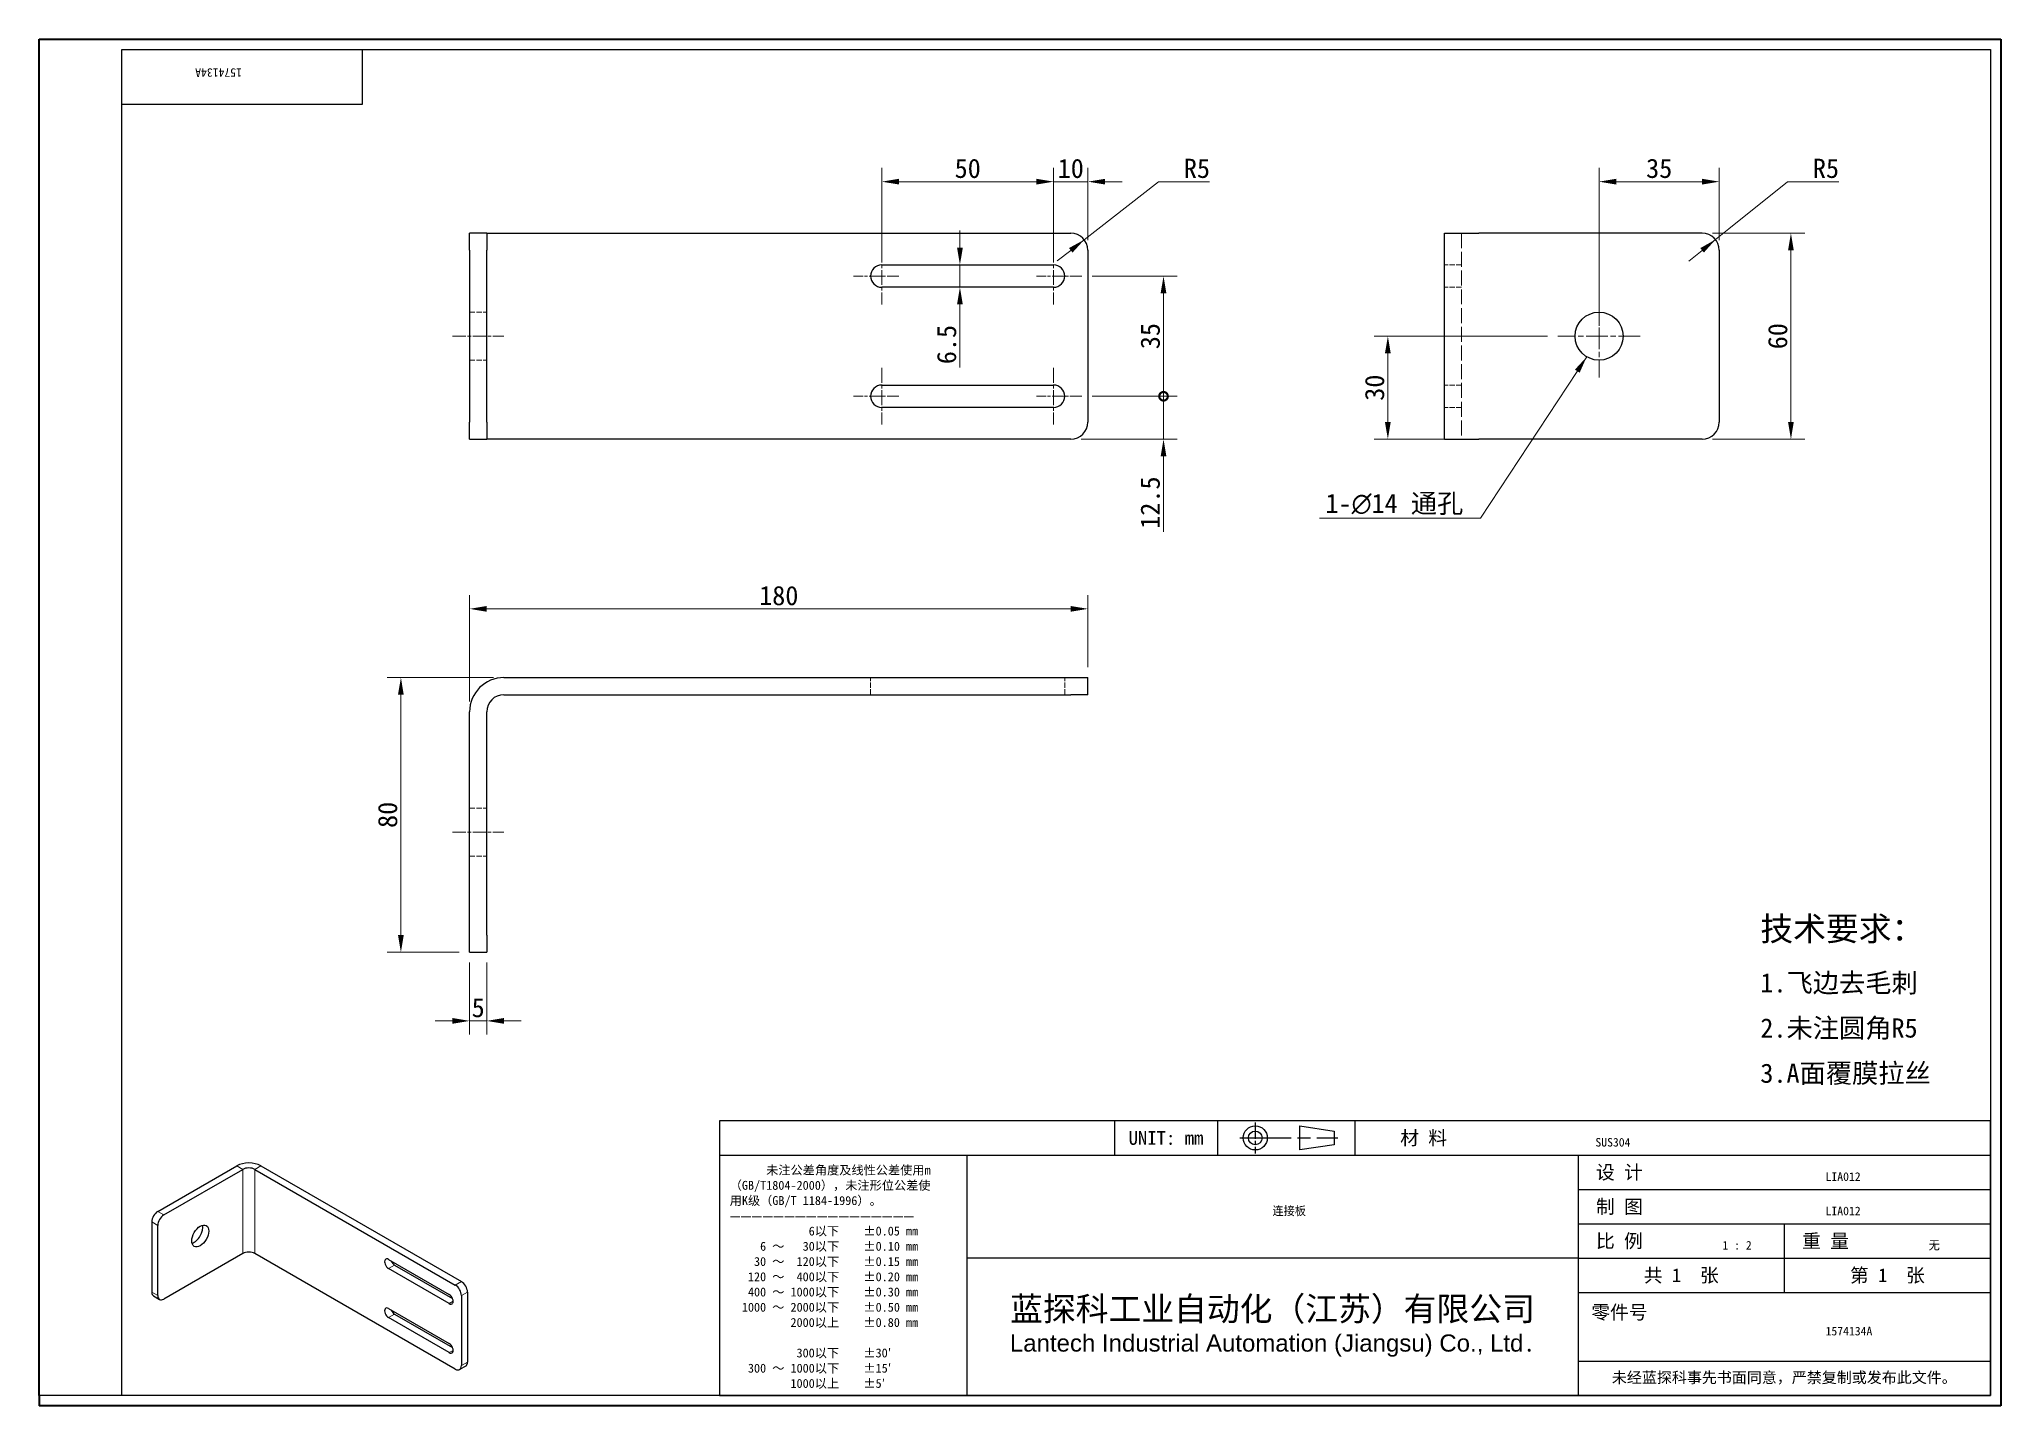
# Model space of a CAD drawing. Header units: millimetres. Extents: x 12 to 583, y 11 to 409.
import ezdxf
from ezdxf.enums import TextEntityAlignment as Align

# ---------------------------------------------------------------- set-up
doc = ezdxf.new("R2018")
doc.units = ezdxf.units.MM
doc.header["$LTSCALE"] = 2
doc.linetypes.add('CHAIN', pattern=[0.3543, 0.2362, -0.0295, 0.0591, -0.0295])
doc.linetypes.add('DASHED', pattern=[0.2067, 0.1654, -0.0413])
for name, color, linetype, lineweight in [('1', 7, 'Continuous', 18), ('可见 (ISO)', 7, 'Continuous', 25), ('可见窄的 (ISO)', 7, 'Continuous', 18), ('图框 (ISO)', 7, 'Continuous', 35), ('标题 (ISO)', 7, 'Continuous', 25)]:
    doc.layers.add(name, color=color, linetype=linetype, lineweight=lineweight)
for name, color, linetype, lineweight, true_color in [('中心标记 (ISO)', 1, 'CHAIN', 18, 0xff0000), ('中心线 (ISO)', 1, 'CHAIN', 18, 0xff0000), ('尺寸 (ISO)', 7, 'Continuous', 18, 0x008000), ('符号 (ISO)', 7, 'Continuous', 18, 0x008000), ('隐藏 (ISO)', 5, 'DASHED', 18, 0x0000ff)]:
    doc.layers.add(name, color=color, linetype=linetype, lineweight=lineweight, true_color=true_color)
doc.styles.get("Standard").update_dxf_attribs({"font": 'simfang.ttf'})
doc.styles.add('文本样式164', font='SimSun.ttf')
doc.styles.add('最新国标', font='simfang.ttf')
doc.styles.add('注释文本 (ISO)', font='simfang.ttf')
doc.dimstyles.new('默认 (GB)', dxfattribs={"dimscale": 2, "dimtxt": 2.8, "dimasz": 2.5, "dimexe": 2, "dimexo": 1.5, "dimgap": 0.5, "dimtad": 1, "dimtoh": 1, "dimdsep": 46, "dimtxsty": '最新国标', "dimcen": 0.09, "dimdle": 10, "dimclrd": 256, "dimclre": 256, "dimclrt": 256, "dimaunit": 1, "dimadec": 3, "dimazin": 2, "dimtfac": 0.535714, "dimtdec": 3, "dimtmove": 0, "dimatfit": 3, "dimfxl": 0, "dimtolj": 1, "dimlwd": -1, "dimlwe": -1, "dimarcsym": 0})
doc.dimstyles.new('默认 (GB)$7', dxfattribs={"dimscale": 2, "dimtxt": 2.8, "dimasz": 2.5, "dimexe": 2, "dimexo": 1.5, "dimgap": 0.5, "dimtad": 1, "dimtoh": 1, "dimdsep": 46, "dimtxsty": '最新国标', "dimcen": 0.09, "dimdle": 10, "dimclrd": 256, "dimclre": 256, "dimclrt": 256, "dimaunit": 1, "dimadec": 3, "dimazin": 2, "dimtfac": 0.535714, "dimtdec": 3, "dimtmove": 0, "dimatfit": 3, "dimfxl": 0, "dimtolj": 1, "dimlwd": -1, "dimlwe": -1, "dimarcsym": 0})

# ---------------------------------------------------------------- blocks, each defined once
blk = doc.blocks.new('图框 最新国标')
at = {"layer": '图框 (ISO)'}
for p, q in [((6, 7), (6, 204.5)), ((6, 204.5), (291.5, 204.5)), ((291.5, 204.5), (291.5, 5.5)), ((6, 7), (6, 5.5)), ((6, 7), (6, 5.5)), ((291.5, 5.5), (6, 5.5))]:
    blk.add_line(p, q, dxfattribs=at)
at = {"layer": '图框 (ISO)', "color": 7, "linetype": 'Continuous', "lineweight": 25}
for p, q in [((18, 203), (290, 203)), ((18, 7), (18, 203)), ((18, 203), (290, 203)), ((53, 203), (53, 195)), ((290, 203), (290, 7)), ((290, 203), (290, 7)), ((53, 195), (18, 195)), ((290, 7), (6, 7)), ((290, 7), (18, 7))]:
    blk.add_line(p, q, dxfattribs=at)
at = {"layer": '图框 (ISO)', "lineweight": 30}
blk.add_attdef('零件代号', text='', height=2.5, rotation=180, dxfattribs=at).set_placement((35.5, 199), align=Align.MIDDLE_CENTER)
blk = doc.blocks.new('标题栏 最新国标')
at = {"layer": '标题 (ISO)'}
for p, q in [((381.98, -183.84), (196.98, -183.84)), ((196.98, -183.84), (196.98, -223.84)), ((254.48, -183.84), (254.48, -188.84)), ((269.48, -183.84), (269.48, -188.84)), ((281.48, -188.09), (281.48, -184.59)), ((281.48, -184.59), (286.48, -185.34)), ((286.48, -185.34), (286.48, -187.34)), ((289.48, -183.84), (289.48, -188.84)), ((381.98, -223.84), (381.98, -183.84)), ((383.48, -183.84), (383.48, -225.34)), ((286.48, -187.34), (281.48, -188.09)), ((196.98, -188.84), (381.98, -188.84)), ((232.98, -188.84), (232.98, -223.84)), ((321.98, -188.84), (321.98, -223.84)), ((321.98, -193.84), (381.98, -193.84)), ((321.98, -198.84), (381.98, -198.84)), ((351.98, -198.84), (351.98, -208.84)), ((321.98, -203.84), (232.98, -203.84)), ((321.98, -203.84), (381.98, -203.84)), ((321.98, -208.84), (381.98, -208.84)), ((321.98, -218.84), (381.98, -218.84)), ((196.98, -223.84), (381.98, -223.84)), ((383.48, -225.34), (196.98, -225.34))]:
    blk.add_line(p, q, dxfattribs=at)
at = {"layer": '标题 (ISO)', "linetype": 'CHAIN', "ltscale": 5.000333}
blk.add_line((274.98, -184.09), (274.98, -188.59), dxfattribs=at)
at = {"layer": '标题 (ISO)', "linetype": 'CHAIN', "ltscale": 15.834605}
blk.add_line((272.73, -186.34), (286.98, -186.34), dxfattribs=at)
at = {"layer": '标题 (ISO)'}
for radius in [1.75, 1]:
    blk.add_circle((274.98, -186.34), radius, dxfattribs=at)
at = {"layer": '1', "style": '文本样式164'}
for s, p in [('UNIT: mm', (261.98, -186.34)), ('材 料', (299.48, -186.34)), ('设 计', (327.98, -191.34)), ('制 图', (327.98, -196.34)), ('比 例', (327.98, -201.34)), ('重 量', (357.98, -201.34)), ('共 1  张', (336.98, -206.34)), ('第 1  张', (366.98, -206.34))]:
    blk.add_text(s, height=2, dxfattribs=at).set_placement(p, align=Align.MIDDLE_CENTER)
at = {"layer": '标题 (ISO)', "style": '注释文本 (ISO)'}
for s, insert, char_height, attachment_point, line_spacing_factor in [('\\fSimSun|b0|i0;{\\H1.3000;      未注公差角度及线性公差使用m\\P}\\fSimSun|b0|i0;{\\H1.3000;（GB/T1804-2000），未注形位公差使\\P}\\fSimSun|b0|i0;{\\H1.3000;用K级（GB/T 1184-1996）。\\P}\\fSimSun|b0|i0;{\\H1.3000;—————————————————\\P}\\fSimSun|b0|i0;{\\H1.3000;             6以下    ±0.05 mm\\P}\\fSimSun|b0|i0;{\\H1.3000;     6 ～   30以下    ±0.10 mm\\P}\\fSimSun|b0|i0;{\\H1.3000;    30 ～  120以下    ±0.15 mm\\P}\\fSimSun|b0|i0;{\\H1.3000;   120 ～  400以下    ±0.20 mm\\P}\\fSimSun|b0|i0;{\\H1.3000;   400 ～ 1000以下    ±0.30 mm\\P}\\fSimSun|b0|i0;{\\H1.3000;  1000 ～ 2000以下    ±0.50 mm\\P}\\fSimSun|b0|i0;{\\H1.3000;          2000以上    ±0.80 mm\\P}\\fSimSun|b0|i0;{\\H1.3000;\\P}\\fSimSun|b0|i0;{\\H1.3000;           300以下    ±30′\\P}\\fSimSun|b0|i0;{\\H1.3000;   300 ～ 1000以下    ±15′\\P}\\fSimSun|b0|i0;{\\H1.3000;          1000以上    ±5′}', (198.48, -206.63), 1.3, 4, 1.023913), ('\\pxsm0.94;\\fMicrosoft YaHei|b0|i0;{\\H3.5000;蓝探科工业自动化（江苏）有限公司\\P}\\fArial|b0|i0;{\\H2.5000;Lantech Industrial Automation (Jiangsu) Co., Ltd}\\fFangSong|b0|i0;{\\H2.5000;.}', (277.48, -213.84), 2, 5, 0.978695)]:
    blk.add_mtext(s, dxfattribs=dict(at, insert=insert, char_height=char_height, attachment_point=attachment_point, line_spacing_factor=line_spacing_factor))
at = {"layer": '标题 (ISO)', "attachment_point": 5, "style": '注释文本 (ISO)'}
for s, insert, char_height in [('\\fFangSong|b0|i0;零件号', (327.98, -211.84), 2), ('\\fSimSun|b0|i0;{\\H1.6000;未经蓝探科事先书面同意，严禁复制或发布此文件。}', (351.98, -221.34), 1.6)]:
    blk.add_mtext(s, dxfattribs=dict(at, insert=insert, char_height=char_height))
at = {"layer": '标题 (ISO)', "lineweight": 30, "flags": 104}
for tag, height, p in [('材料', 2, (324.48, -186.34)), ('设计人', 2, (357.98, -191.34)), ('库存编号', 3.5, (277.48, -196.34)), ('设计人', 2, (357.98, -196.34)), ('视图比例', 2, (342.98, -201.34)), ('质量\\P3;', 2, (372.98, -201.34)), ('零件代号', 3.5, (357.98, -213.84))]:
    blk.add_attdef(tag, text='', height=height, dxfattribs=at).set_placement(p, align=Align.MIDDLE_CENTER)
blk = doc.blocks.new('*D5')
at = {"layer": 'Defpoints', "color": 0, "transparency": 16777216}
for p in [(137.28, 143.1), (142.28, 143.1), (142.28, 123.1)]:
    blk.add_point(p, dxfattribs=at)
at = {"layer": '尺寸 (ISO)', "color": 116, "true_color": 0x00803f, "transparency": 16777216}
for p, q in [((137.28, 140.1), (137.28, 119.1)), ((142.28, 140.1), (142.28, 119.1)), ((132.28, 123.1), (127.28, 123.1)), ((137.28, 123.1), (142.28, 123.1)), ((147.28, 123.1), (152.28, 123.1))]:
    blk.add_line(p, q, dxfattribs=at)
for points in [[(132.28, 123.93), (132.28, 122.26), (137.28, 123.1)], [(147.28, 123.93), (147.28, 122.26), (142.28, 123.1)]]:
    blk.add_solid(points, dxfattribs=at)
at = {"layer": '尺寸 (ISO)', "transparency": 16777216, "insert": (139.78, 126.93), "char_height": 5.6, "attachment_point": 5, "style": '最新国标'}
blk.add_mtext('\\A1;5', dxfattribs=at)
blk = doc.blocks.new('*D6')
at = {"layer": 'Defpoints', "color": 0, "transparency": 16777216}
for p in [(147.28, 223.1), (117.28, 143.1), (137.28, 143.1)]:
    blk.add_point(p, dxfattribs=at)
at = {"layer": '尺寸 (ISO)', "color": 116, "true_color": 0x00803f, "transparency": 16777216}
for p, q in [((144.28, 223.1), (113.28, 223.1)), ((117.28, 218.1), (117.28, 148.1)), ((134.28, 143.1), (113.28, 143.1))]:
    blk.add_line(p, q, dxfattribs=at)
for points in [[(116.44, 218.1), (118.11, 218.1), (117.28, 223.1)], [(116.44, 148.1), (118.11, 148.1), (117.28, 143.1)]]:
    blk.add_solid(points, dxfattribs=at)
at = {"layer": '尺寸 (ISO)', "transparency": 16777216, "insert": (113.44, 183.1), "char_height": 5.6, "attachment_point": 5, "rotation": 90, "style": '最新国标'}
blk.add_mtext('\\A1;80', dxfattribs=at)
blk = doc.blocks.new('*D7')
at = {"layer": 'Defpoints', "color": 0, "transparency": 16777216}
for p in [(317.28, 243.1), (317.28, 223.1), (137.28, 213.1)]:
    blk.add_point(p, dxfattribs=at)
at = {"layer": '尺寸 (ISO)', "color": 116, "true_color": 0x00803f, "transparency": 16777216}
for p, q in [((137.28, 216.1), (137.28, 247.1)), ((317.28, 226.1), (317.28, 247.1)), ((142.28, 243.1), (312.28, 243.1))]:
    blk.add_line(p, q, dxfattribs=at)
for points in [[(142.28, 243.93), (142.28, 242.26), (137.28, 243.1)], [(312.28, 243.93), (312.28, 242.26), (317.28, 243.1)]]:
    blk.add_solid(points, dxfattribs=at)
at = {"layer": '尺寸 (ISO)', "transparency": 16777216, "insert": (227.28, 246.93), "char_height": 5.6, "attachment_point": 5, "style": '最新国标'}
blk.add_mtext('\\A1;180', dxfattribs=at)
blk = doc.blocks.new('*D8')
at = {"layer": 'Defpoints', "color": 0, "transparency": 16777216}
for p in [(466.07, 367.51), (501.07, 347.51), (466.07, 322.51)]:
    blk.add_point(p, dxfattribs=at)
at = {"layer": '尺寸 (ISO)', "color": 116, "true_color": 0x00803f, "transparency": 16777216}
for p, q in [((466.07, 325.51), (466.07, 371.51)), ((501.07, 350.51), (501.07, 371.51)), ((496.07, 367.51), (471.07, 367.51))]:
    blk.add_line(p, q, dxfattribs=at)
for points in [[(471.07, 368.35), (471.07, 366.68), (466.07, 367.51)], [(496.07, 368.35), (496.07, 366.68), (501.07, 367.51)]]:
    blk.add_solid(points, dxfattribs=at)
at = {"layer": '尺寸 (ISO)', "transparency": 16777216, "insert": (483.57, 371.35), "char_height": 5.6, "attachment_point": 5, "style": '最新国标'}
blk.add_mtext('\\A1;35', dxfattribs=at)
blk = doc.blocks.new('*D9')
at = {"layer": 'Defpoints', "color": 0, "transparency": 16777216}
for p in [(496.07, 352.51), (496.07, 292.51), (521.92, 292.51)]:
    blk.add_point(p, dxfattribs=at)
at = {"layer": '尺寸 (ISO)', "color": 116, "true_color": 0x00803f, "transparency": 16777216}
for p, q in [((499.07, 352.51), (525.92, 352.51)), ((521.92, 347.51), (521.92, 297.51)), ((499.07, 292.51), (525.92, 292.51))]:
    blk.add_line(p, q, dxfattribs=at)
for points in [[(521.08, 347.51), (522.75, 347.51), (521.92, 352.51)], [(521.08, 297.51), (522.75, 297.51), (521.92, 292.51)]]:
    blk.add_solid(points, dxfattribs=at)
at = {"layer": '尺寸 (ISO)', "transparency": 16777216, "insert": (518.08, 322.51), "char_height": 5.6, "attachment_point": 5, "rotation": 90, "style": '最新国标'}
blk.add_mtext('\\A1;60', dxfattribs=at)
blk = doc.blocks.new('*D10')
at = {"layer": 'Defpoints', "color": 0, "transparency": 16777216}
for p in [(404.58, 322.51), (454.07, 322.51), (431.07, 292.51)]:
    blk.add_point(p, dxfattribs=at)
at = {"layer": '尺寸 (ISO)', "color": 116, "true_color": 0x00803f, "transparency": 16777216}
for p, q in [((451.07, 322.51), (400.58, 322.51)), ((404.58, 297.51), (404.58, 317.51)), ((428.07, 292.51), (400.58, 292.51))]:
    blk.add_line(p, q, dxfattribs=at)
for points in [[(403.74, 317.51), (405.41, 317.51), (404.58, 322.51)], [(403.74, 297.51), (405.41, 297.51), (404.58, 292.51)]]:
    blk.add_solid(points, dxfattribs=at)
at = {"layer": '尺寸 (ISO)', "transparency": 16777216, "insert": (400.74, 307.51), "char_height": 5.6, "attachment_point": 5, "rotation": 90, "style": '最新国标'}
blk.add_mtext('\\A1;30', dxfattribs=at)
blk = doc.blocks.new('*D11')
at = {"layer": 'Defpoints', "color": 0, "transparency": 16777216}
for p in [(499.96, 350.65), (496.07, 347.51)]:
    blk.add_point(p, dxfattribs=at)
at = {"layer": '尺寸 (ISO)', "color": 116, "true_color": 0x00803f, "transparency": 16777216}
for p, q in [((520.92, 367.51), (503.86, 353.78)), ((535.82, 367.51), (520.92, 367.51)), ((496.07, 347.51), (499.96, 350.65)), ((499.96, 350.65), (503.86, 353.78)), ((496.07, 347.51), (492.17, 344.38))]:
    blk.add_line(p, q, dxfattribs=at)
blk.add_solid([(495.54, 348.16), (496.59, 346.87), (499.96, 350.65)], dxfattribs=at)
at = {"layer": '尺寸 (ISO)', "transparency": 16777216, "insert": (532.11, 371.35), "char_height": 5.6, "attachment_point": 5, "style": '最新国标'}
blk.add_mtext('\\A1;R5', dxfattribs=at)
blk = doc.blocks.new('_DotSmall')
at = {"color": 0, "linetype": 'ByBlock', "const_width": 0.5}
blk.add_lwpolyline([(-0.0625, 0, 1), (0.0625, 0, 1)], format="xyb", close=True, dxfattribs=at)
blk = doc.blocks.new('*D12')
at = {"layer": 'Defpoints', "color": 0, "transparency": 16777216}
for p in [(315.53, 305.01), (339.28, 305.01), (312.28, 292.51)]:
    blk.add_point(p, dxfattribs=at)
at = {"layer": '尺寸 (ISO)', "color": 116, "true_color": 0x00803f, "transparency": 16777216}
for p, q in [((339.28, 305.01), (339.28, 315.01)), ((318.53, 305.01), (343.28, 305.01)), ((339.28, 305.01), (339.28, 292.51)), ((315.28, 292.51), (343.28, 292.51)), ((339.28, 287.51), (339.28, 265.57))]:
    blk.add_line(p, q, dxfattribs=at)
blk.add_solid([(338.44, 287.51), (340.11, 287.51), (339.28, 292.51)], dxfattribs=at)
at = {"layer": '尺寸 (ISO)', "color": 116, "true_color": 0x00803f, "transparency": 16777216, "xscale": 5, "yscale": 5, "zscale": 5, "rotation": 270}
blk.add_blockref('_DotSmall', (339.28, 305.01), dxfattribs=at)
at = {"layer": '尺寸 (ISO)', "transparency": 16777216, "insert": (335.43, 274.04), "char_height": 5.6, "attachment_point": 5, "rotation": 90, "style": '最新国标'}
blk.add_mtext('\\A1;12.5', dxfattribs=at)
blk = doc.blocks.new('*D14')
at = {"layer": 'Defpoints', "color": 0, "transparency": 16777216}
for p in [(315.53, 340.01), (339.28, 340.01), (315.53, 305.01)]:
    blk.add_point(p, dxfattribs=at)
at = {"layer": '尺寸 (ISO)', "color": 116, "true_color": 0x00803f, "transparency": 16777216}
for p, q in [((318.53, 340.01), (343.28, 340.01)), ((339.28, 305.01), (339.28, 335.01)), ((318.53, 305.01), (343.28, 305.01))]:
    blk.add_line(p, q, dxfattribs=at)
blk.add_solid([(338.44, 335.01), (340.11, 335.01), (339.28, 340.01)], dxfattribs=at)
at = {"layer": '尺寸 (ISO)', "color": 116, "true_color": 0x00803f, "transparency": 16777216, "xscale": 5, "yscale": 5, "zscale": 5, "rotation": 270}
blk.add_blockref('_DotSmall', (339.28, 305.01), dxfattribs=at)
at = {"layer": '尺寸 (ISO)', "transparency": 16777216, "insert": (335.44, 322.53), "char_height": 5.6, "attachment_point": 5, "rotation": 90, "style": '最新国标'}
blk.add_mtext('\\A1;35', dxfattribs=at)
blk = doc.blocks.new('*D15')
at = {"layer": 'Defpoints', "color": 0, "transparency": 16777216}
for p in [(317.28, 367.51), (307.28, 343.26), (317.28, 347.51)]:
    blk.add_point(p, dxfattribs=at)
at = {"layer": '尺寸 (ISO)', "color": 116, "true_color": 0x00803f, "transparency": 16777216}
for p, q in [((307.28, 346.26), (307.28, 371.51)), ((317.28, 350.51), (317.28, 371.51)), ((302.28, 367.51), (297.28, 367.51)), ((307.28, 367.51), (317.28, 367.51)), ((322.28, 367.51), (327.28, 367.51))]:
    blk.add_line(p, q, dxfattribs=at)
for points in [[(302.28, 368.35), (302.28, 366.68), (307.28, 367.51)], [(322.28, 368.35), (322.28, 366.68), (317.28, 367.51)]]:
    blk.add_solid(points, dxfattribs=at)
at = {"layer": '尺寸 (ISO)', "transparency": 16777216, "insert": (312.28, 371.35), "char_height": 5.6, "attachment_point": 5, "style": '最新国标'}
blk.add_mtext('\\A1;10', dxfattribs=at)
blk = doc.blocks.new('*D16')
at = {"layer": 'Defpoints', "color": 0, "transparency": 16777216}
for p in [(307.28, 367.51), (257.28, 343.26), (307.28, 343.26)]:
    blk.add_point(p, dxfattribs=at)
at = {"layer": '尺寸 (ISO)', "color": 116, "true_color": 0x00803f, "transparency": 16777216}
for p, q in [((257.28, 346.26), (257.28, 371.51)), ((307.28, 346.26), (307.28, 371.51)), ((262.28, 367.51), (302.28, 367.51))]:
    blk.add_line(p, q, dxfattribs=at)
for points in [[(262.28, 368.35), (262.28, 366.68), (257.28, 367.51)], [(302.28, 368.35), (302.28, 366.68), (307.28, 367.51)]]:
    blk.add_solid(points, dxfattribs=at)
at = {"layer": '尺寸 (ISO)', "transparency": 16777216, "insert": (282.28, 371.35), "char_height": 5.6, "attachment_point": 5, "style": '最新国标'}
blk.add_mtext('\\A1;50', dxfattribs=at)
blk = doc.blocks.new('*D17')
at = {"layer": 'Defpoints', "color": 0, "transparency": 16777216}
for p in [(280.01, 343.26), (280.01, 343.26), (280.01, 336.76)]:
    blk.add_point(p, dxfattribs=at)
at = {"layer": '尺寸 (ISO)', "color": 116, "true_color": 0x00803f, "transparency": 16777216}
for p, q in [((280.01, 348.26), (280.01, 353.26)), ((280.01, 343.26), (280.01, 336.76)), ((280.01, 331.76), (280.01, 313.37))]:
    blk.add_line(p, q, dxfattribs=at)
for points in [[(279.18, 348.26), (280.85, 348.26), (280.01, 343.26)], [(279.18, 331.76), (280.85, 331.76), (280.01, 336.76)]]:
    blk.add_solid(points, dxfattribs=at)
at = {"layer": '尺寸 (ISO)', "transparency": 16777216, "insert": (276.16, 320.07), "char_height": 5.6, "attachment_point": 5, "rotation": 90, "style": '最新国标'}
blk.add_mtext('\\A1;6.5', dxfattribs=at)
blk = doc.blocks.new('*D18')
at = {"layer": 'Defpoints', "color": 0, "transparency": 16777216}
for p in [(316.21, 350.6), (312.28, 347.51)]:
    blk.add_point(p, dxfattribs=at)
at = {"layer": '尺寸 (ISO)', "color": 116, "true_color": 0x00803f, "transparency": 16777216}
for p, q in [((337.81, 367.51), (320.15, 353.68)), ((352.71, 367.51), (337.81, 367.51)), ((312.28, 347.51), (316.21, 350.6)), ((316.21, 350.6), (320.15, 353.68)), ((312.28, 347.51), (308.34, 344.43))]:
    blk.add_line(p, q, dxfattribs=at)
blk.add_solid([(311.76, 348.17), (312.79, 346.86), (316.21, 350.6)], dxfattribs=at)
at = {"layer": '尺寸 (ISO)', "transparency": 16777216, "insert": (349, 371.35), "char_height": 5.6, "attachment_point": 5, "style": '最新国标'}
blk.add_mtext('\\A1;R5', dxfattribs=at)

msp = doc.modelspace()

# ---------------------------------------------------------------- linework, layer by layer
at = {"layer": '中心标记 (ISO)', "ltscale": 9.167361}
for p, q in [((257.275, 348.265), (257.275, 331.765)), ((307.275, 348.265), (307.275, 331.765)), ((257.275, 313.265), (257.275, 296.765)), ((307.275, 313.265), (307.275, 296.765))]:
    msp.add_line(p, q, dxfattribs=at)
at = {"layer": '中心标记 (ISO)', "ltscale": 7.361649}
for p, q in [((262.275, 340.015), (249.025, 340.015)), ((315.525, 340.015), (302.275, 340.015)), ((262.275, 305.015), (249.025, 305.015)), ((315.525, 305.015), (302.275, 305.015))]:
    msp.add_line(p, q, dxfattribs=at)
at = {"layer": '中心标记 (ISO)', "ltscale": 13.334389}
for p, q in [((466.065, 334.515), (466.065, 310.515)), ((478.065, 322.515), (454.065, 322.515))]:
    msp.add_line(p, q, dxfattribs=at)
at = {"layer": '中心线 (ISO)', "ltscale": 8.333956}
for p, q in [((132.275, 322.515), (147.275, 322.515)), ((132.275, 178.095), (147.275, 178.095))]:
    msp.add_line(p, q, dxfattribs=at)
at = {"layer": '可见 (ISO)'}
for p, q in [((142.275, 352.515), (137.275, 352.515)), ((137.275, 347.515), (137.275, 352.515)), ((142.275, 352.515), (142.275, 347.515)), ((142.275, 352.515), (147.275, 352.515)), ((147.275, 352.515), (312.275, 352.515)), ((421.065, 292.515), (421.065, 352.515)), ((421.065, 352.515), (431.065, 352.515)), ((496.065, 352.515), (431.065, 352.515)), ((137.275, 347.515), (137.275, 297.515)), ((142.275, 297.515), (142.275, 347.515)), ((257.275, 343.265), (307.275, 343.265)), ((317.275, 347.515), (317.275, 297.515)), ((501.065, 347.515), (501.065, 297.515)), ((307.275, 336.765), (257.275, 336.765)), ((257.275, 308.265), (307.275, 308.265)), ((137.275, 292.515), (137.275, 297.515)), ((142.275, 297.515), (142.275, 292.515)), ((307.275, 301.765), (257.275, 301.765)), ((137.275, 292.515), (142.275, 292.515)), ((147.275, 292.515), (142.275, 292.515)), ((312.275, 292.515), (147.275, 292.515)), ((421.065, 292.515), (431.065, 292.515)), ((496.065, 292.515), (431.065, 292.515)), ((147.275, 223.095), (312.275, 223.095)), ((312.275, 223.095), (317.275, 223.095)), ((317.275, 218.095), (317.275, 223.095)), ((147.275, 218.095), (312.275, 218.095)), ((317.275, 218.095), (312.275, 218.095)), ((137.275, 148.095), (137.275, 213.095)), ((142.275, 148.095), (142.275, 213.095)), ((137.275, 143.095), (137.275, 148.095)), ((137.275, 143.095), (142.275, 143.095)), ((142.275, 148.095), (142.275, 143.095)), ((46.501, 67.606), (69.482, 80.874)), ((76.553, 80.874), (134.889, 47.194)), ((48.268, 66.585), (71.249, 79.853)), ((74.785, 79.853), (133.121, 46.173)), ((44.733, 64.544), (44.733, 44.132)), ((46.501, 43.111), (46.501, 63.523)), ((71.249, 55.358), (48.268, 42.09)), ((133.121, 21.678), (74.785, 55.358)), ((113.676, 53.623), (131.353, 43.417)), ((115.444, 51.99), (132.322, 42.246)), ((131.353, 40.764), (113.676, 50.97)), ((45.251, 42.987), (47.018, 41.967)), ((134.889, 43.111), (134.889, 22.699)), ((136.657, 44.132), (136.657, 23.719)), ((113.676, 39.335), (131.353, 29.129)), ((131.353, 26.475), (113.676, 36.681)), ((115.444, 37.702), (132.322, 27.957)), ((136.139, 22.575), (134.371, 21.554))]:
    msp.add_line(p, q, dxfattribs=at)
msp.add_circle((466.065, 322.515), 7, dxfattribs=at)
for centre, radius, start, end in [((312.275, 347.515), 5, 0, 90), ((496.065, 347.515), 5, 0, 90), ((257.275, 340.015), 3.25, 90, 270), ((307.275, 340.015), 3.25, 270, 90), ((257.275, 305.015), 3.25, 90, 270), ((307.275, 305.015), 3.25, 270, 90), ((312.275, 297.515), 5, 270, 0), ((496.065, 297.515), 5, 270, 0), ((147.275, 213.095), 10, 90, 180), ((147.275, 213.095), 5, 90, 180)]:
    msp.add_arc(centre, radius, start, end, dxfattribs=at)
for centre, major_axis, start_param, end_param in [((73.017, 78.833), (5, 0), 0.7853982, 2.3561945), ((73.017, 78.833), (2.5, 0), 0.7853982, 2.3561945), ((46.501, 65.565), (-1.25, -2.165), 3.9269908, 5.4977871), ((48.268, 64.544), (1.25, 2.165), 0.7853982, 2.3561945), ((57.107, 61.482), (1.75, 3.031), 3.671063, 5.753715), ((73.017, 54.338), (-2.5, 0), 3.9269908, 5.4977871), ((113.676, 52.297), (-0.812, 1.407), 5.4977871, 8.6393798), ((115.444, 53.317), (0.813, -1.407), 4.4956011, 5.4977871), ((133.121, 44.132), (1.25, -2.165), 0.7853982, 2.3561945), ((134.889, 45.152), (-1.25, 2.165), 3.9269908, 5.4977871), ((46.501, 45.152), (-1.25, -2.165), 5.4977871, 6.2831853), ((48.268, 44.132), (-1.25, -2.165), 5.4977871, 7.0685835), ((131.353, 42.09), (0.812, -1.407), 5.4977871, 8.6393798), ((113.676, 38.008), (-0.812, 1.407), 5.4977871, 8.6393798), ((115.444, 39.029), (0.813, -1.407), 4.4956011, 5.4977871), ((131.353, 27.802), (0.812, -1.407), 5.4977871, 8.6393798), ((134.889, 24.74), (1.25, -2.165), 0, 0.7853982), ((133.121, 23.719), (1.25, -2.165), 5.4977871, 7.0685835)]:
    msp.add_ellipse(centre, major_axis=major_axis, ratio=0.5773503, start_param=start_param, end_param=end_param, dxfattribs=at)
msp.add_ellipse((58.875, 60.462), major_axis=(-1.75, -3.031), ratio=0.5773503, dxfattribs=at)
at = {"layer": '可见窄的 (ISO)'}
for p, q in [((69.482, 80.874), (71.249, 79.853)), ((76.553, 80.874), (74.785, 79.853)), ((71.249, 79.853), (71.249, 55.358)), ((74.785, 79.853), (74.785, 55.358)), ((44.733, 64.544), (46.501, 63.523)), ((48.268, 66.585), (46.501, 67.606)), ((113.676, 50.97), (115.444, 51.99)), ((134.889, 47.194), (133.121, 46.173)), ((46.501, 43.111), (44.733, 44.132)), ((131.353, 40.764), (132.503, 41.427)), ((134.889, 43.111), (136.657, 44.132)), ((113.676, 36.681), (115.444, 37.702)), ((131.353, 26.475), (132.503, 27.138)), ((136.657, 23.719), (134.889, 22.699))]:
    msp.add_line(p, q, dxfattribs=at)
at = {"layer": '隐藏 (ISO)', "ltscale": 13.194353}
msp.add_line((426.065, 352.515), (426.065, 292.515), dxfattribs=at)
at = {"layer": '隐藏 (ISO)', "ltscale": 4.761642}
for p, q in [((426.065, 343.265), (421.065, 343.265)), ((426.065, 336.765), (421.065, 336.765)), ((137.275, 329.515), (142.275, 329.515)), ((137.275, 315.515), (142.275, 315.515)), ((426.065, 308.265), (421.065, 308.265)), ((426.065, 301.765), (421.065, 301.765)), ((254.025, 218.095), (254.025, 223.095)), ((310.525, 218.095), (310.525, 223.095)), ((137.275, 185.095), (142.275, 185.095)), ((137.275, 171.095), (142.275, 171.095))]:
    msp.add_line(p, q, dxfattribs=at)

# ---------------------------------------------------------------- block references
ref = msp.add_blockref('图框 最新国标', (0, 0), dxfattribs=dict(xscale=2, yscale=2, zscale=2))
lines = msp.add_mtext('1574134A', dxfattribs={"layer": '图框 (ISO)', "insert": (71, 398), "char_height": 2.5, "attachment_point": 1, "rotation": 180})
ref.add_attrib('零件代号', '', (71, 398)).embed_mtext(lines)
ref = msp.add_blockref('标题栏 最新国标', (-183.965, 461.689), dxfattribs=dict(xscale=2, yscale=2, zscale=2))
lines = msp.add_mtext('1574134A', dxfattribs={"layer": '标题 (ISO)', "insert": (532, 34), "char_height": 2.5, "attachment_point": 1})
ref.add_attrib('零件代号', '', (532, 34), dxfattribs={"flags": 104}).embed_mtext(lines)
lines = msp.add_mtext('连接板', dxfattribs={"layer": '标题 (ISO)', "insert": (371, 69), "char_height": 2.5, "attachment_point": 1})
ref.add_attrib('库存编号', '', (371, 69), dxfattribs={"flags": 104}).embed_mtext(lines)
lines = msp.add_mtext('无', dxfattribs={"layer": '标题 (ISO)', "insert": (562, 59), "char_height": 2.5, "attachment_point": 1})
ref.add_attrib('质量\\P3;', '', (562, 59), dxfattribs={"flags": 104}).embed_mtext(lines)
lines = msp.add_mtext('1 : 2', dxfattribs={"layer": '标题 (ISO)', "insert": (502, 59), "char_height": 2.5, "attachment_point": 1})
ref.add_attrib('视图比例', '', (502, 59), dxfattribs={"flags": 104}).embed_mtext(lines)
lines = msp.add_mtext('LIA012', dxfattribs={"layer": '标题 (ISO)', "insert": (532, 79), "char_height": 2.5, "attachment_point": 1})
ref.add_attrib('设计人', '', (532, 79), dxfattribs={"flags": 104}).embed_mtext(lines)
lines = msp.add_mtext('LIA012', dxfattribs={"layer": '标题 (ISO)', "insert": (532, 69), "char_height": 2.5, "attachment_point": 1})
ref.add_attrib('设计人', '', (532, 69), dxfattribs={"flags": 104}).embed_mtext(lines)
lines = msp.add_mtext('SUS304', dxfattribs={"layer": '标题 (ISO)', "insert": (465, 89), "char_height": 2.5, "attachment_point": 1})
ref.add_attrib('材料', '', (465, 89), dxfattribs={"flags": 104}).embed_mtext(lines)

# ---------------------------------------------------------------- texts
at = {"layer": '符号 (ISO)'}
for s, insert, char_height, width, attachment_point, line_spacing_factor, style in [('1-\\fAIGDT|b0|i0;{\\H5.6000;n}\\fFangSong|b0|i0;{\\H5.6000;14 通孔}', (426.536, 270.412), 5.6, 44.44201, 9, 0.49, '最新国标'), ('\\pxsm1.41;\\fFangSong|b0|i0;{\\H7.0000;技术要求：}\\fFangSong|b0|i0;{\\H5.6000;\\P}\\fFangSong|b0|i0;{\\H5.6000;1.飞边去毛刺\\P}\\fFangSong|b0|i0;{\\H5.6000;2.未注圆角R5\\P}\\fFangSong|b0|i0;{\\H5.6000;3.A面覆膜拉丝}', (513.008, 128.942), 4, 54.49357, 4, 1.305367, '注释文本 (ISO)')]:
    msp.add_mtext(s, dxfattribs=dict(at, insert=insert, char_height=char_height, width=width, attachment_point=attachment_point, line_spacing_factor=line_spacing_factor, style=style))

# ---------------------------------------------------------------- dimensions: what is measured, and where the dimension line sits
at = {"layer": '尺寸 (ISO)', "color": 116, "true_color": 0x00803f}
for base, p1, p2, angle, override, picture, middle in [((307.275, 367.515), (257.275, 343.265), (307.275, 343.265), 180, {"dimgap": 0.5, "dimtoh": 0, "dimdec": 2, "dimtol": 0, "dimlim": 0, "dimtp": 0, "dimtm": 0, "dimtdec": 3, "dimtofl": 0, "dimatfit": 1}, '*D16', (282.275, 367.515)), ((317.275, 367.515), (307.275, 343.265), (317.275, 347.515), 180, {"dimgap": 0.5, "dimtoh": 0, "dimdec": 2, "dimtol": 0, "dimlim": 0, "dimtp": 0, "dimtm": 0, "dimtdec": 3, "dimtofl": 1, "dimatfit": 1}, '*D15', (312.275, 367.515)), ((466.065, 367.515), (501.065, 347.515), (466.065, 322.515), 180, {"dimgap": 0.5, "dimtoh": 0, "dimdec": 2, "dimtol": 0, "dimlim": 0, "dimtp": 0, "dimtm": 0, "dimtdec": 3, "dimtofl": 0, "dimatfit": 1}, '*D8', (483.565, 367.515)), ((280.013, 343.265), (280.013, 336.765), (280.013, 343.265), 90, {"dimgap": 0.5, "dimtoh": 0, "dimdec": 2, "dimse1": 1, "dimse2": 1, "dimtol": 0, "dimlim": 0, "dimtp": 0, "dimtm": 0, "dimtdec": 3, "dimtofl": 1, "dimatfit": 1}, '*D17', (280.013, 320.069)), ((521.916, 292.515), (496.065, 352.515), (496.065, 292.515), 90, {"dimgap": 0.5, "dimtoh": 0, "dimdec": 2, "dimtol": 0, "dimlim": 0, "dimtp": 0, "dimtm": 0, "dimtdec": 3, "dimtofl": 0, "dimatfit": 1}, '*D9', (521.916, 322.515)), ((339.275, 340.015), (315.525, 305.015), (315.525, 340.015), 90, {"dimgap": 0.5, "dimtoh": 0, "dimdec": 2, "dimblk1": 'DotSmall', "dimsah": 1, "dimdle": 0, "dimtol": 0, "dimlim": 0, "dimtp": 0, "dimtm": 0, "dimtdec": 3, "dimtofl": 0, "dimatfit": 1}, '*D14', (339.275, 322.535)), ((404.575, 322.515), (431.065, 292.515), (454.065, 322.515), 90, {"dimgap": 0.5, "dimtoh": 0, "dimdec": 2, "dimtol": 0, "dimlim": 0, "dimtp": 0, "dimtm": 0, "dimtdec": 3, "dimtofl": 0, "dimatfit": 1}, '*D10', (404.575, 307.515)), ((339.275, 305.015), (312.275, 292.515), (315.525, 305.015), 90, {"dimgap": 0.5, "dimtoh": 0, "dimdec": 2, "dimblk2": 'DotSmall', "dimsah": 1, "dimdle": 0, "dimtol": 0, "dimlim": 0, "dimtp": 0, "dimtm": 0, "dimtdec": 3, "dimtofl": 1, "dimatfit": 1}, '*D12', (339.275, 274.043)), ((117.275, 143.095), (147.275, 223.095), (137.275, 143.095), 270, {"dimgap": 0.5, "dimtoh": 0, "dimdec": 2, "dimtol": 0, "dimlim": 0, "dimtp": 0, "dimtm": 0, "dimtdec": 3, "dimtofl": 0, "dimatfit": 1}, '*D6', (117.275, 183.095)), ((142.275, 123.095), (137.275, 143.095), (142.275, 143.095), 180, {"dimgap": 0.5, "dimtoh": 0, "dimdec": 2, "dimtol": 0, "dimlim": 0, "dimtp": 0, "dimtm": 0, "dimtdec": 3, "dimtofl": 1, "dimatfit": 1}, '*D5', (139.775, 123.095))]:
    dim = msp.add_linear_dim(base=base, p1=p1, p2=p2, angle=angle, dimstyle='默认 (GB)', override=override, dxfattribs=at)
    dim.commit()
    dim.dimension.update_dxf_attribs({"geometry": picture, "text_midpoint": middle, "dimtype": 160})
for center, mpoint, picture, middle in [((312.275, 347.515), (316.212, 350.598), '*D18', (349.002, 367.515)), ((496.065, 347.515), (499.961, 350.649), '*D11', (532.112, 367.515))]:
    dim = msp.add_radius_dim(center=center, mpoint=mpoint, dimstyle='默认 (GB)', override={"dimgap": 0.5, "dimtih": 1, "dimdec": 2, "dimlfac": 1, "dimcen": 0, "dimtol": 0, "dimlim": 0, "dimtp": 0, "dimtm": 0, "dimtdec": 3}, dxfattribs=at)
    dim.commit()
    dim.dimension.update_dxf_attribs({"geometry": picture, "text_midpoint": middle, "dimtype": 164})
dim = msp.add_linear_dim(base=(317.275, 243.095), p1=(137.275, 213.095), p2=(317.275, 223.095), dimstyle='默认 (GB)', override={"dimgap": 0.5, "dimtoh": 0, "dimdec": 2, "dimtol": 0, "dimlim": 0, "dimtp": 0, "dimtm": 0, "dimtdec": 3, "dimtofl": 0, "dimatfit": 1}, dxfattribs=at)
dim.commit()
dim.dimension.update_dxf_attribs({"geometry": '*D7', "text_midpoint": (227.275, 243.095), "dimtype": 160})

# ---------------------------------------------------------------- leaders
at = {"layer": '符号 (ISO)', "annotation_type": 0, "has_hookline": 1, "hookline_direction": 1, "text_width": 41.81}
msp.add_leader([(462.475, 316.506), (431.536, 269.479), (426.536, 269.479)], dimstyle='默认 (GB)$7', override={"dimgap": 0, "dimtad": 1}, dxfattribs=at)

doc.saveas('drawing.dxf')
